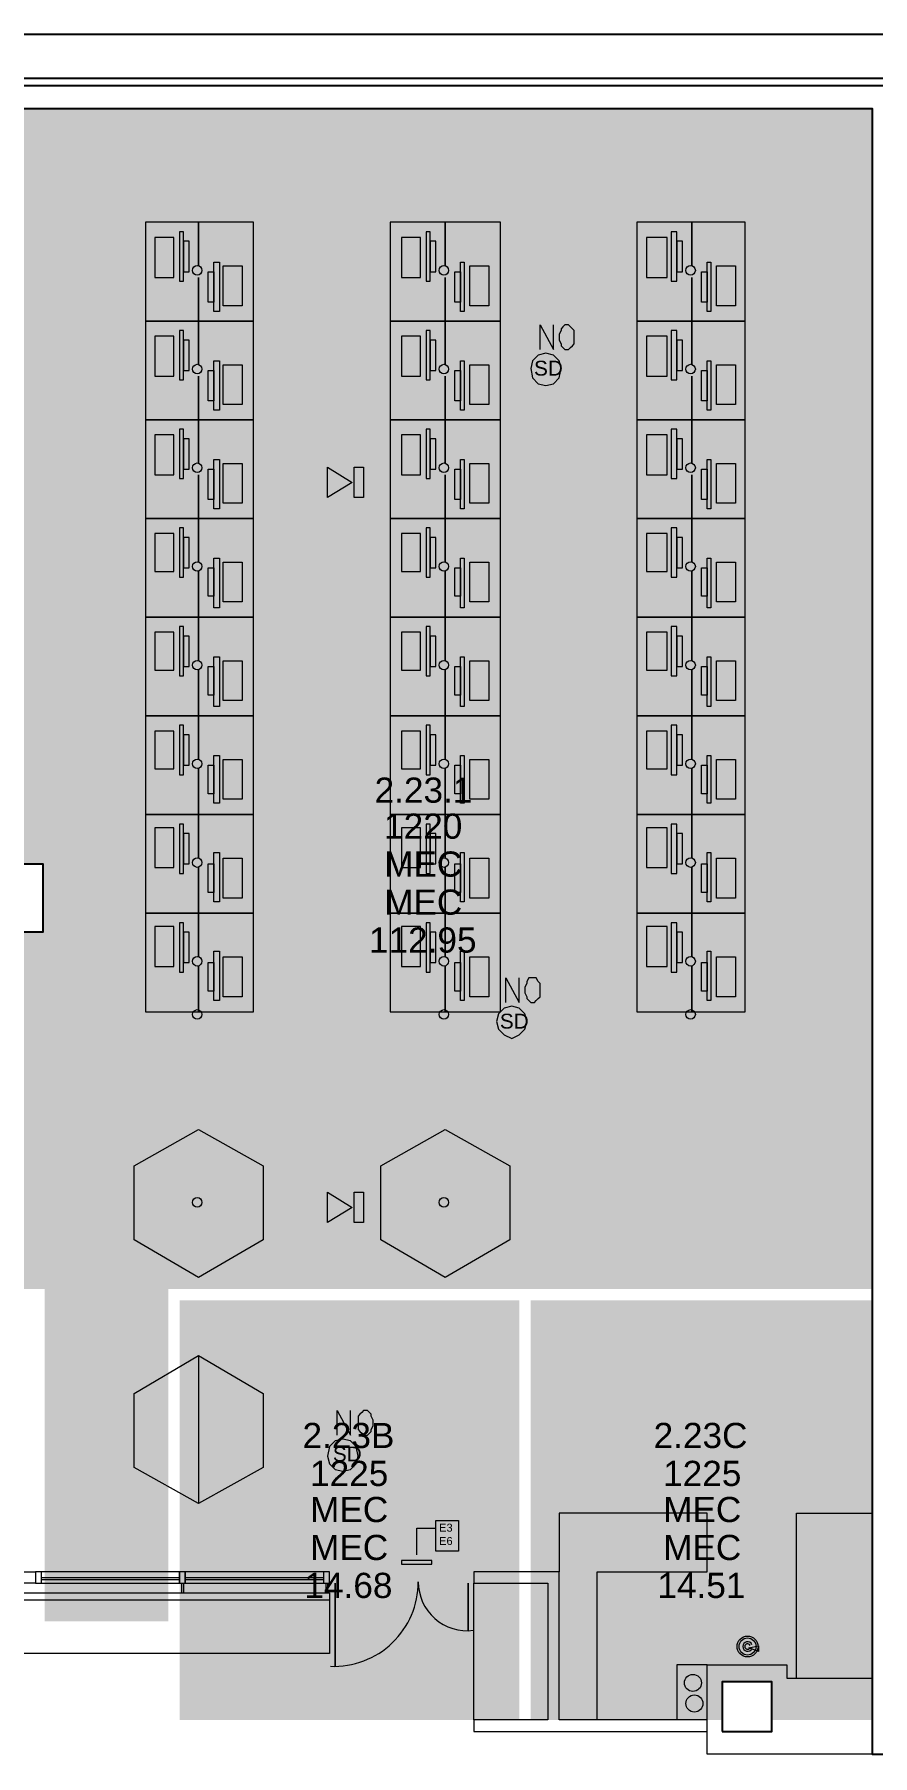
# Model space of a CAD drawing. Header units: millimetres. Extents: x -59 to 47, y 152 to 919.
# Drawn here: x 7.69 to 16.33, y 179.96 to 197.7 of the extents above; entities that cross this region are included whole.
import ezdxf

# ---------------------------------------------------------------- set-up
doc = ezdxf.new("R2010")
doc.units = ezdxf.units.MM
doc.layers.add('PDF_014401$_ps_FIRE_ACCESS', color=7, linetype='Continuous', true_color=0x37dd00)
doc.layers.add('PDF_014401$HL-TMP', color=7, linetype='Continuous', true_color=0xbfebf9)
for name, color, linetype in [('PDF_014401$_ps_TEXTBOLD$FIRE', 2, 'Continuous'), ('PDF_014401$FI', 7, 'Continuous'), ('PDF_014401$FI-DSG', 7, 'Continuous'), ('PDF_014401$FT-FIXFIT', 7, 'Continuous'), ('PDF_014401$SERVICES-ELEC-LIGHTING', 7, 'Continuous'), ('PDF_014401$WA-COL', 7, 'Continuous'), ('PDF_014401$WA-EXT', 7, 'Continuous'), ('PDF_014401$WA-PART', 7, 'Continuous'), ('PDF_014401$WALL-1', 7, 'Continuous'), ('PDF_014401$WN', 7, 'Continuous'), ('PDF_Text', 7, 'Continuous')]:
    doc.layers.add(name, color=color, linetype=linetype)
doc.styles.add('PDF ArialMT', font='arial.ttf')

msp = doc.modelspace()

# ---------------------------------------------------------------- linework, layer by layer
at = {"layer": 'PDF_014401$_ps_FIRE_ACCESS', "lineweight": 0}
for points in [[(12.961, 194.077), (13.039, 194.096), (13.098, 194.155), (13.118, 194.253), (13.098, 194.331), (13.039, 194.39), (12.961, 194.409), (12.883, 194.39), (12.824, 194.331), (12.805, 194.253), (12.824, 194.155), (12.883, 194.096)], [(10.712, 192.923), (10.712, 193.236), (10.966, 193.079)], [(10.986, 193.236), (11.083, 193.236), (11.083, 192.923), (10.986, 192.923)], [(12.609, 187.348), (12.687, 187.387), (12.746, 187.446), (12.765, 187.524), (12.746, 187.603), (12.687, 187.661), (12.609, 187.681), (12.531, 187.661), (12.472, 187.603), (12.452, 187.524), (12.472, 187.446), (12.531, 187.387)], [(10.712, 185.451), (10.712, 185.764), (10.966, 185.607)], [(10.986, 185.764), (11.083, 185.764), (11.083, 185.451), (10.986, 185.451)], [(10.868, 182.889), (10.946, 182.908), (11.005, 182.967), (11.025, 183.045), (11.005, 183.143), (10.946, 183.202), (10.868, 183.221), (10.79, 183.202), (10.731, 183.143), (10.712, 183.045), (10.731, 182.967), (10.79, 182.908)]]:
    msp.add_lwpolyline(points, close=True, dxfattribs=at)
at = {"layer": 'PDF_014401$_ps_TEXTBOLD$FIRE', "lineweight": 20}
for points in [[(12.902, 194.448), (12.902, 194.703), (13.039, 194.448), (13.039, 194.703)], [(12.55, 187.72), (12.55, 187.974), (12.687, 187.72), (12.687, 187.974)], [(10.81, 183.26), (10.81, 183.515), (10.946, 183.26), (10.946, 183.515)]]:
    msp.add_lwpolyline(points, dxfattribs=at)
for points in [[(13.157, 194.703), (13.137, 194.683), (13.118, 194.663), (13.118, 194.644), (13.098, 194.605), (13.098, 194.546), (13.118, 194.507), (13.118, 194.487), (13.137, 194.468), (13.157, 194.448), (13.196, 194.448), (13.215, 194.468), (13.235, 194.487), (13.254, 194.507), (13.254, 194.546), (13.254, 194.605), (13.254, 194.644), (13.235, 194.663), (13.215, 194.683), (13.196, 194.703)], [(12.805, 187.974), (12.785, 187.974), (12.765, 187.935), (12.765, 187.915), (12.746, 187.876), (12.746, 187.818), (12.765, 187.779), (12.765, 187.759), (12.785, 187.739), (12.805, 187.72), (12.844, 187.72), (12.863, 187.739), (12.883, 187.759), (12.902, 187.779), (12.902, 187.818), (12.902, 187.876), (12.902, 187.915), (12.883, 187.935), (12.863, 187.974), (12.844, 187.974)], [(11.083, 183.515), (11.064, 183.495), (11.044, 183.476), (11.025, 183.456), (11.025, 183.417), (11.025, 183.358), (11.025, 183.319), (11.044, 183.3), (11.064, 183.28), (11.083, 183.26), (11.122, 183.26), (11.142, 183.28), (11.162, 183.3), (11.162, 183.319), (11.181, 183.358), (11.181, 183.417), (11.162, 183.456), (11.162, 183.476), (11.142, 183.495), (11.122, 183.515)]]:
    msp.add_lwpolyline(points, close=True, dxfattribs=at)
at = {"layer": 'PDF_014401$FI', "lineweight": 9}
msp.add_lwpolyline([(15.152, 181.031), (15.054, 181.07), (15.152, 181.089)], close=True, dxfattribs=at)
for radius in [0.108, 0.088]:
    msp.add_circle((15.04, 181.083), radius, dxfattribs=at)
for radius, start, end in [(0.0489, 22.7694, 337.2306), (0.0293, 22.7697, 337.2303)]:
    msp.add_arc((15.04, 181.083), radius, start, end, dxfattribs=at)
at = {"layer": 'PDF_014401$FI-DSG', "lineweight": 9}
for points in [[(11.827, 182.38), (12.061, 182.38), (12.061, 182.067), (11.827, 182.067)], [(11.787, 181.969), (11.475, 181.969), (11.475, 181.93), (11.787, 181.93)]]:
    msp.add_lwpolyline(points, close=True, dxfattribs=at)
msp.add_lwpolyline([(11.631, 182.028), (11.631, 182.302), (11.748, 182.302), (11.827, 182.302)], dxfattribs=at)
at = {"layer": 'PDF_014401$FI-DSG', "lineweight": -3, "transparency": 33554559}
for points in [[(11.631, 182.028), (11.631, 181.969), (11.631, 181.969)], [(11.787, 181.969), (11.475, 181.969), (11.787, 181.93)], [(11.475, 181.969), (11.787, 181.93), (11.475, 181.93)]]:
    msp.add_solid(points, dxfattribs=at)
at = {"layer": 'PDF_014401$FT-FIXFIT', "lineweight": 0}
for points in [[(9.382, 195.309), (9.382, 195.759), (8.834, 195.759), (8.834, 194.742), (9.382, 194.742), (9.382, 195.192), (9.382, 194.742), (9.949, 194.742), (9.949, 195.759), (9.382, 195.759)], [(9.225, 195.152), (9.225, 195.661), (9.186, 195.661), (9.186, 195.152)], [(9.225, 195.152), (9.225, 195.661), (9.186, 195.661), (9.186, 195.152)], [(11.924, 195.309), (11.924, 195.759), (11.357, 195.759), (11.357, 194.742), (11.924, 194.742), (11.924, 195.192), (11.924, 194.742), (12.492, 194.742), (12.492, 195.759), (11.924, 195.759)], [(11.768, 195.152), (11.768, 195.661), (11.729, 195.661), (11.729, 195.152)], [(11.768, 195.152), (11.768, 195.661), (11.729, 195.661), (11.729, 195.152)], [(14.467, 195.309), (14.467, 195.759), (13.9, 195.759), (13.9, 194.742), (14.467, 194.742), (14.467, 195.192), (14.467, 194.742), (15.015, 194.742), (15.015, 195.759), (14.467, 195.759)], [(14.311, 195.152), (14.311, 195.661), (14.252, 195.661), (14.252, 195.152)], [(14.311, 195.152), (14.311, 195.661), (14.252, 195.661), (14.252, 195.152)], [(8.932, 195.192), (9.127, 195.192), (9.127, 195.602), (8.932, 195.602)], [(9.284, 195.25), (9.284, 195.563), (9.225, 195.563), (9.225, 195.25)], [(11.475, 195.192), (11.67, 195.192), (11.67, 195.602), (11.475, 195.602)], [(11.827, 195.25), (11.827, 195.563), (11.768, 195.563), (11.768, 195.25)], [(13.998, 195.192), (14.213, 195.192), (14.213, 195.602), (13.998, 195.602)], [(14.369, 195.25), (14.369, 195.563), (14.311, 195.563), (14.311, 195.25)], [(9.538, 194.839), (9.538, 195.348), (9.597, 195.348), (9.597, 194.839)], [(9.538, 194.839), (9.538, 195.348), (9.597, 195.348), (9.597, 194.839)], [(9.832, 194.898), (9.636, 194.898), (9.636, 195.309), (9.832, 195.309)], [(12.081, 194.839), (12.081, 195.348), (12.12, 195.348), (12.12, 194.839)], [(12.081, 194.839), (12.081, 195.348), (12.12, 195.348), (12.12, 194.839)], [(12.374, 194.898), (12.179, 194.898), (12.179, 195.309), (12.374, 195.309)], [(14.624, 194.839), (14.624, 195.348), (14.663, 195.348), (14.663, 194.839)], [(14.624, 194.839), (14.624, 195.348), (14.663, 195.348), (14.663, 194.839)], [(14.917, 194.898), (14.721, 194.898), (14.721, 195.309), (14.917, 195.309)], [(9.479, 194.937), (9.479, 195.25), (9.538, 195.25), (9.538, 194.937)], [(12.022, 194.937), (12.022, 195.25), (12.081, 195.25), (12.081, 194.937)], [(14.565, 194.937), (14.565, 195.25), (14.624, 195.25), (14.624, 194.937)], [(9.382, 194.292), (9.382, 194.742), (8.834, 194.742), (8.834, 193.725), (9.382, 193.725), (9.382, 194.174), (9.382, 193.725), (9.949, 193.725), (9.949, 194.742), (9.382, 194.742)], [(11.924, 194.292), (11.924, 194.742), (11.357, 194.742), (11.357, 193.725), (11.924, 193.725), (11.924, 194.174), (11.924, 193.725), (12.492, 193.725), (12.492, 194.742), (11.924, 194.742)], [(14.467, 194.292), (14.467, 194.742), (13.9, 194.742), (13.9, 193.725), (14.467, 193.725), (14.467, 194.174), (14.467, 193.725), (15.015, 193.725), (15.015, 194.742), (14.467, 194.742)], [(8.932, 194.174), (9.127, 194.174), (9.127, 194.585), (8.932, 194.585)], [(9.225, 194.135), (9.225, 194.644), (9.186, 194.644), (9.186, 194.135)], [(9.225, 194.135), (9.225, 194.644), (9.186, 194.644), (9.186, 194.135)], [(11.475, 194.174), (11.67, 194.174), (11.67, 194.585), (11.475, 194.585)], [(11.768, 194.135), (11.768, 194.644), (11.729, 194.644), (11.729, 194.135)], [(11.768, 194.135), (11.768, 194.644), (11.729, 194.644), (11.729, 194.135)], [(13.998, 194.174), (14.213, 194.174), (14.213, 194.585), (13.998, 194.585)], [(14.311, 194.135), (14.311, 194.644), (14.252, 194.644), (14.252, 194.135)], [(14.311, 194.135), (14.311, 194.644), (14.252, 194.644), (14.252, 194.135)], [(9.284, 194.233), (9.284, 194.546), (9.225, 194.546), (9.225, 194.233)], [(11.827, 194.233), (11.827, 194.546), (11.768, 194.546), (11.768, 194.233)], [(14.369, 194.233), (14.369, 194.546), (14.311, 194.546), (14.311, 194.233)], [(9.479, 193.92), (9.479, 194.233), (9.538, 194.233), (9.538, 193.92)], [(9.538, 193.822), (9.538, 194.331), (9.597, 194.331), (9.597, 193.822)], [(9.538, 193.822), (9.538, 194.331), (9.597, 194.331), (9.597, 193.822)], [(9.832, 193.881), (9.636, 193.881), (9.636, 194.292), (9.832, 194.292)], [(12.022, 193.92), (12.022, 194.233), (12.081, 194.233), (12.081, 193.92)], [(12.081, 193.822), (12.081, 194.331), (12.12, 194.331), (12.12, 193.822)], [(12.081, 193.822), (12.081, 194.331), (12.12, 194.331), (12.12, 193.822)], [(12.374, 193.881), (12.179, 193.881), (12.179, 194.292), (12.374, 194.292)], [(14.565, 193.92), (14.565, 194.233), (14.624, 194.233), (14.624, 193.92)], [(14.624, 193.822), (14.624, 194.331), (14.663, 194.331), (14.663, 193.822)], [(14.624, 193.822), (14.624, 194.331), (14.663, 194.331), (14.663, 193.822)], [(14.917, 193.881), (14.721, 193.881), (14.721, 194.292), (14.917, 194.292)], [(9.382, 193.275), (9.382, 193.725), (8.834, 193.725), (8.834, 192.708), (9.382, 192.708), (9.382, 193.157), (9.382, 192.708), (9.949, 192.708), (9.949, 193.725), (9.382, 193.725)], [(11.924, 193.275), (11.924, 193.725), (11.357, 193.725), (11.357, 192.708), (11.924, 192.708), (11.924, 193.157), (11.924, 192.708), (12.492, 192.708), (12.492, 193.725), (11.924, 193.725)], [(14.467, 193.275), (14.467, 193.725), (13.9, 193.725), (13.9, 192.708), (14.467, 192.708), (14.467, 193.157), (14.467, 192.708), (15.015, 192.708), (15.015, 193.725), (14.467, 193.725)], [(8.932, 193.157), (9.127, 193.157), (9.127, 193.568), (8.932, 193.568)], [(9.225, 193.118), (9.225, 193.627), (9.186, 193.627), (9.186, 193.118)], [(9.225, 193.118), (9.225, 193.627), (9.186, 193.627), (9.186, 193.118)], [(9.284, 193.216), (9.284, 193.529), (9.225, 193.529), (9.225, 193.216)], [(11.475, 193.157), (11.67, 193.157), (11.67, 193.568), (11.475, 193.568)], [(11.768, 193.118), (11.768, 193.627), (11.729, 193.627), (11.729, 193.118)], [(11.768, 193.118), (11.768, 193.627), (11.729, 193.627), (11.729, 193.118)], [(11.827, 193.216), (11.827, 193.529), (11.768, 193.529), (11.768, 193.216)], [(13.998, 193.157), (14.213, 193.157), (14.213, 193.568), (13.998, 193.568)], [(14.311, 193.118), (14.311, 193.627), (14.252, 193.627), (14.252, 193.118)], [(14.311, 193.118), (14.311, 193.627), (14.252, 193.627), (14.252, 193.118)], [(14.369, 193.216), (14.369, 193.529), (14.311, 193.529), (14.311, 193.216)], [(9.479, 192.903), (9.479, 193.216), (9.538, 193.216), (9.538, 192.903)], [(9.538, 192.805), (9.538, 193.314), (9.597, 193.314), (9.597, 192.805)], [(9.538, 192.805), (9.538, 193.314), (9.597, 193.314), (9.597, 192.805)], [(9.832, 192.864), (9.636, 192.864), (9.636, 193.275), (9.832, 193.275)], [(12.022, 192.903), (12.022, 193.216), (12.081, 193.216), (12.081, 192.903)], [(12.081, 192.805), (12.081, 193.314), (12.12, 193.314), (12.12, 192.805)], [(12.081, 192.805), (12.081, 193.314), (12.12, 193.314), (12.12, 192.805)], [(12.374, 192.864), (12.179, 192.864), (12.179, 193.275), (12.374, 193.275)], [(14.565, 192.903), (14.565, 193.216), (14.624, 193.216), (14.624, 192.903)], [(14.624, 192.805), (14.624, 193.314), (14.663, 193.314), (14.663, 192.805)], [(14.624, 192.805), (14.624, 193.314), (14.663, 193.314), (14.663, 192.805)], [(14.917, 192.864), (14.721, 192.864), (14.721, 193.275), (14.917, 193.275)], [(9.382, 192.258), (9.382, 192.708), (8.834, 192.708), (8.834, 191.69), (9.382, 191.69), (9.382, 192.16), (9.382, 191.69), (9.949, 191.69), (9.949, 192.708), (9.382, 192.708)], [(11.924, 192.258), (11.924, 192.708), (11.357, 192.708), (11.357, 191.69), (11.924, 191.69), (11.924, 192.16), (11.924, 191.69), (12.492, 191.69), (12.492, 192.708), (11.924, 192.708)], [(14.467, 192.258), (14.467, 192.708), (13.9, 192.708), (13.9, 191.69), (14.467, 191.69), (14.467, 192.16), (14.467, 191.69), (15.015, 191.69), (15.015, 192.708), (14.467, 192.708)], [(8.932, 192.16), (9.127, 192.16), (9.127, 192.551), (8.932, 192.551)], [(9.225, 192.101), (9.225, 192.61), (9.186, 192.61), (9.186, 192.101)], [(9.225, 192.101), (9.225, 192.61), (9.186, 192.61), (9.186, 192.101)], [(9.284, 192.199), (9.284, 192.512), (9.225, 192.512), (9.225, 192.199)], [(11.475, 192.16), (11.67, 192.16), (11.67, 192.551), (11.475, 192.551)], [(11.768, 192.101), (11.768, 192.61), (11.729, 192.61), (11.729, 192.101)], [(11.768, 192.101), (11.768, 192.61), (11.729, 192.61), (11.729, 192.101)], [(11.827, 192.199), (11.827, 192.512), (11.768, 192.512), (11.768, 192.199)], [(13.998, 192.16), (14.213, 192.16), (14.213, 192.551), (13.998, 192.551)], [(14.311, 192.101), (14.311, 192.61), (14.252, 192.61), (14.252, 192.101)], [(14.311, 192.101), (14.311, 192.61), (14.252, 192.61), (14.252, 192.101)], [(14.369, 192.199), (14.369, 192.512), (14.311, 192.512), (14.311, 192.199)], [(9.538, 191.788), (9.538, 192.297), (9.597, 192.297), (9.597, 191.788)], [(9.538, 191.788), (9.538, 192.297), (9.597, 192.297), (9.597, 191.788)], [(9.832, 191.847), (9.636, 191.847), (9.636, 192.258), (9.832, 192.258)], [(12.081, 191.788), (12.081, 192.297), (12.12, 192.297), (12.12, 191.788)], [(12.081, 191.788), (12.081, 192.297), (12.12, 192.297), (12.12, 191.788)], [(12.374, 191.847), (12.179, 191.847), (12.179, 192.258), (12.374, 192.258)], [(14.624, 191.788), (14.624, 192.297), (14.663, 192.297), (14.663, 191.788)], [(14.624, 191.788), (14.624, 192.297), (14.663, 192.297), (14.663, 191.788)], [(14.917, 191.847), (14.721, 191.847), (14.721, 192.258), (14.917, 192.258)], [(9.479, 191.906), (9.479, 192.199), (9.538, 192.199), (9.538, 191.906)], [(12.022, 191.906), (12.022, 192.199), (12.081, 192.199), (12.081, 191.906)], [(14.565, 191.906), (14.565, 192.199), (14.624, 192.199), (14.624, 191.906)], [(9.382, 191.241), (9.382, 191.69), (8.834, 191.69), (8.834, 190.673), (9.382, 190.673), (9.382, 191.143), (9.382, 190.673), (9.949, 190.673), (9.949, 191.69), (9.382, 191.69)], [(9.225, 191.084), (9.225, 191.593), (9.186, 191.593), (9.186, 191.084)], [(9.225, 191.084), (9.225, 191.593), (9.186, 191.593), (9.186, 191.084)], [(11.924, 191.241), (11.924, 191.69), (11.357, 191.69), (11.357, 190.673), (11.924, 190.673), (11.924, 191.143), (11.924, 190.673), (12.492, 190.673), (12.492, 191.69), (11.924, 191.69)], [(11.768, 191.084), (11.768, 191.593), (11.729, 191.593), (11.729, 191.084)], [(11.768, 191.084), (11.768, 191.593), (11.729, 191.593), (11.729, 191.084)], [(14.467, 191.241), (14.467, 191.69), (13.9, 191.69), (13.9, 190.673), (14.467, 190.673), (14.467, 191.143), (14.467, 190.673), (15.015, 190.673), (15.015, 191.69), (14.467, 191.69)], [(14.311, 191.084), (14.311, 191.593), (14.252, 191.593), (14.252, 191.084)], [(14.311, 191.084), (14.311, 191.593), (14.252, 191.593), (14.252, 191.084)], [(8.932, 191.143), (9.127, 191.143), (9.127, 191.534), (8.932, 191.534)], [(9.284, 191.182), (9.284, 191.495), (9.225, 191.495), (9.225, 191.182)], [(11.475, 191.143), (11.67, 191.143), (11.67, 191.534), (11.475, 191.534)], [(11.827, 191.182), (11.827, 191.495), (11.768, 191.495), (11.768, 191.182)], [(13.998, 191.143), (14.213, 191.143), (14.213, 191.534), (13.998, 191.534)], [(14.369, 191.182), (14.369, 191.495), (14.311, 191.495), (14.311, 191.182)], [(9.538, 190.771), (9.538, 191.28), (9.597, 191.28), (9.597, 190.771)], [(9.538, 190.771), (9.538, 191.28), (9.597, 191.28), (9.597, 190.771)], [(9.832, 190.83), (9.636, 190.83), (9.636, 191.241), (9.832, 191.241)], [(12.081, 190.771), (12.081, 191.28), (12.12, 191.28), (12.12, 190.771)], [(12.081, 190.771), (12.081, 191.28), (12.12, 191.28), (12.12, 190.771)], [(12.374, 190.83), (12.179, 190.83), (12.179, 191.241), (12.374, 191.241)], [(14.624, 190.771), (14.624, 191.28), (14.663, 191.28), (14.663, 190.771)], [(14.624, 190.771), (14.624, 191.28), (14.663, 191.28), (14.663, 190.771)], [(14.917, 190.83), (14.721, 190.83), (14.721, 191.241), (14.917, 191.241)], [(9.479, 190.888), (9.479, 191.182), (9.538, 191.182), (9.538, 190.888)], [(12.022, 190.888), (12.022, 191.182), (12.081, 191.182), (12.081, 190.888)], [(14.565, 190.888), (14.565, 191.182), (14.624, 191.182), (14.624, 190.888)], [(9.382, 190.223), (9.382, 190.673), (8.834, 190.673), (8.834, 189.656), (9.382, 189.656), (9.382, 190.126), (9.382, 189.656), (9.949, 189.656), (9.949, 190.673), (9.382, 190.673)], [(11.924, 190.223), (11.924, 190.673), (11.357, 190.673), (11.357, 189.656), (11.924, 189.656), (11.924, 190.126), (11.924, 189.656), (12.492, 189.656), (12.492, 190.673), (11.924, 190.673)], [(14.467, 190.223), (14.467, 190.673), (13.9, 190.673), (13.9, 189.656), (14.467, 189.656), (14.467, 190.126), (14.467, 189.656), (15.015, 189.656), (15.015, 190.673), (14.467, 190.673)], [(8.932, 190.126), (9.127, 190.126), (9.127, 190.517), (8.932, 190.517)], [(9.225, 190.067), (9.225, 190.576), (9.186, 190.576), (9.186, 190.067)], [(9.225, 190.067), (9.225, 190.576), (9.186, 190.576), (9.186, 190.067)], [(11.475, 190.126), (11.67, 190.126), (11.67, 190.517), (11.475, 190.517)], [(11.768, 190.067), (11.768, 190.576), (11.729, 190.576), (11.729, 190.067)], [(11.768, 190.067), (11.768, 190.576), (11.729, 190.576), (11.729, 190.067)], [(13.998, 190.126), (14.213, 190.126), (14.213, 190.517), (13.998, 190.517)], [(14.311, 190.067), (14.311, 190.576), (14.252, 190.576), (14.252, 190.067)], [(14.311, 190.067), (14.311, 190.576), (14.252, 190.576), (14.252, 190.067)], [(9.284, 190.165), (9.284, 190.478), (9.225, 190.478), (9.225, 190.165)], [(11.827, 190.165), (11.827, 190.478), (11.768, 190.478), (11.768, 190.165)], [(14.369, 190.165), (14.369, 190.478), (14.311, 190.478), (14.311, 190.165)], [(9.479, 189.871), (9.479, 190.165), (9.538, 190.165), (9.538, 189.871)], [(9.538, 189.774), (9.538, 190.263), (9.597, 190.263), (9.597, 189.774)], [(9.538, 189.774), (9.538, 190.263), (9.597, 190.263), (9.597, 189.774)], [(9.832, 189.813), (9.636, 189.813), (9.636, 190.223), (9.832, 190.223)], [(12.022, 189.871), (12.022, 190.165), (12.081, 190.165), (12.081, 189.871)], [(12.081, 189.774), (12.081, 190.263), (12.12, 190.263), (12.12, 189.774)], [(12.081, 189.774), (12.081, 190.263), (12.12, 190.263), (12.12, 189.774)], [(12.374, 189.813), (12.179, 189.813), (12.179, 190.223), (12.374, 190.223)], [(14.565, 189.871), (14.565, 190.165), (14.624, 190.165), (14.624, 189.871)], [(14.624, 189.774), (14.624, 190.263), (14.663, 190.263), (14.663, 189.774)], [(14.624, 189.774), (14.624, 190.263), (14.663, 190.263), (14.663, 189.774)], [(14.917, 189.813), (14.721, 189.813), (14.721, 190.223), (14.917, 190.223)], [(9.382, 189.206), (9.382, 189.656), (8.834, 189.656), (8.834, 188.639), (9.382, 188.639), (9.382, 189.109), (9.382, 188.639), (9.949, 188.639), (9.949, 189.656), (9.382, 189.656)], [(11.924, 189.206), (11.924, 189.656), (11.357, 189.656), (11.357, 188.639), (11.924, 188.639), (11.924, 189.109), (11.924, 188.639), (12.492, 188.639), (12.492, 189.656), (11.924, 189.656)], [(14.467, 189.206), (14.467, 189.656), (13.9, 189.656), (13.9, 188.639), (14.467, 188.639), (14.467, 189.109), (14.467, 188.639), (15.015, 188.639), (15.015, 189.656), (14.467, 189.656)], [(8.932, 189.109), (9.127, 189.109), (9.127, 189.519), (8.932, 189.519)], [(9.225, 189.05), (9.225, 189.558), (9.186, 189.558), (9.186, 189.05)], [(9.225, 189.05), (9.225, 189.558), (9.186, 189.558), (9.186, 189.05)], [(9.284, 189.148), (9.284, 189.461), (9.225, 189.461), (9.225, 189.148)], [(11.475, 189.109), (11.67, 189.109), (11.67, 189.519), (11.475, 189.519)], [(11.768, 189.05), (11.768, 189.558), (11.729, 189.558), (11.729, 189.05)], [(11.768, 189.05), (11.768, 189.558), (11.729, 189.558), (11.729, 189.05)], [(11.827, 189.148), (11.827, 189.461), (11.768, 189.461), (11.768, 189.148)], [(13.998, 189.109), (14.213, 189.109), (14.213, 189.519), (13.998, 189.519)], [(14.311, 189.05), (14.311, 189.558), (14.252, 189.558), (14.252, 189.05)], [(14.311, 189.05), (14.311, 189.558), (14.252, 189.558), (14.252, 189.05)], [(14.369, 189.148), (14.369, 189.461), (14.311, 189.461), (14.311, 189.148)], [(9.538, 188.757), (9.538, 189.265), (9.597, 189.265), (9.597, 188.757)], [(9.538, 188.757), (9.538, 189.265), (9.597, 189.265), (9.597, 188.757)], [(12.081, 188.757), (12.081, 189.265), (12.12, 189.265), (12.12, 188.757)], [(12.081, 188.757), (12.081, 189.265), (12.12, 189.265), (12.12, 188.757)], [(14.624, 188.757), (14.624, 189.265), (14.663, 189.265), (14.663, 188.757)], [(14.624, 188.757), (14.624, 189.265), (14.663, 189.265), (14.663, 188.757)], [(9.479, 188.854), (9.479, 189.148), (9.538, 189.148), (9.538, 188.854)], [(9.832, 188.796), (9.636, 188.796), (9.636, 189.206), (9.832, 189.206)], [(12.022, 188.854), (12.022, 189.148), (12.081, 189.148), (12.081, 188.854)], [(12.374, 188.796), (12.179, 188.796), (12.179, 189.206), (12.374, 189.206)], [(14.565, 188.854), (14.565, 189.148), (14.624, 189.148), (14.624, 188.854)], [(14.917, 188.796), (14.721, 188.796), (14.721, 189.206), (14.917, 189.206)], [(9.382, 188.189), (9.382, 188.639), (8.834, 188.639), (8.834, 187.622), (9.382, 187.622), (9.382, 188.092), (9.382, 187.622), (9.949, 187.622), (9.949, 188.639), (9.382, 188.639)], [(9.225, 188.033), (9.225, 188.541), (9.186, 188.541), (9.186, 188.033)], [(9.225, 188.033), (9.225, 188.541), (9.186, 188.541), (9.186, 188.033)], [(11.924, 188.189), (11.924, 188.639), (11.357, 188.639), (11.357, 187.622), (11.924, 187.622), (11.924, 188.092), (11.924, 187.622), (12.492, 187.622), (12.492, 188.639), (11.924, 188.639)], [(11.768, 188.033), (11.768, 188.541), (11.729, 188.541), (11.729, 188.033)], [(11.768, 188.033), (11.768, 188.541), (11.729, 188.541), (11.729, 188.033)], [(14.467, 188.189), (14.467, 188.639), (13.9, 188.639), (13.9, 187.622), (14.467, 187.622), (14.467, 188.092), (14.467, 187.622), (15.015, 187.622), (15.015, 188.639), (14.467, 188.639)], [(14.311, 188.033), (14.311, 188.541), (14.252, 188.541), (14.252, 188.033)], [(14.311, 188.033), (14.311, 188.541), (14.252, 188.541), (14.252, 188.033)], [(8.932, 188.092), (9.127, 188.092), (9.127, 188.502), (8.932, 188.502)], [(9.284, 188.131), (9.284, 188.444), (9.225, 188.444), (9.225, 188.131)], [(11.475, 188.092), (11.67, 188.092), (11.67, 188.502), (11.475, 188.502)], [(11.827, 188.131), (11.827, 188.444), (11.768, 188.444), (11.768, 188.131)], [(13.998, 188.092), (14.213, 188.092), (14.213, 188.502), (13.998, 188.502)], [(14.369, 188.131), (14.369, 188.444), (14.311, 188.444), (14.311, 188.131)], [(9.538, 187.739), (9.538, 188.248), (9.597, 188.248), (9.597, 187.739)], [(9.538, 187.739), (9.538, 188.248), (9.597, 188.248), (9.597, 187.739)], [(9.832, 187.779), (9.636, 187.779), (9.636, 188.189), (9.832, 188.189)], [(12.081, 187.739), (12.081, 188.248), (12.12, 188.248), (12.12, 187.739)], [(12.081, 187.739), (12.081, 188.248), (12.12, 188.248), (12.12, 187.739)], [(12.374, 187.779), (12.179, 187.779), (12.179, 188.189), (12.374, 188.189)], [(14.624, 187.739), (14.624, 188.248), (14.663, 188.248), (14.663, 187.739)], [(14.624, 187.739), (14.624, 188.248), (14.663, 188.248), (14.663, 187.739)], [(14.917, 187.779), (14.721, 187.779), (14.721, 188.189), (14.917, 188.189)], [(9.479, 187.837), (9.479, 188.131), (9.538, 188.131), (9.538, 187.837)], [(12.022, 187.837), (12.022, 188.131), (12.081, 188.131), (12.081, 187.837)], [(14.565, 187.837), (14.565, 188.131), (14.624, 188.131), (14.624, 187.837)], [(9.382, 186.409), (10.047, 186.038), (10.047, 185.275), (9.382, 184.884), (8.717, 185.275), (8.717, 186.038)], [(11.924, 186.409), (12.589, 186.038), (12.589, 185.275), (11.924, 184.884), (11.259, 185.275), (11.259, 186.038)], [(9.382, 184.082), (10.047, 183.691), (10.047, 182.928), (9.382, 182.556), (8.717, 182.928), (8.717, 183.691)], [(-2.53, 181.011), (-2.53, 181.637), (2.086, 181.637), (2.614, 181.637), (7.152, 181.637), (7.7, 181.637), (10.731, 181.637), (10.731, 181.011)]]:
    msp.add_lwpolyline(points, close=True, dxfattribs=at)
for points in [[(9.382, 184.082), (9.382, 182.556)], [(13.489, 180.327), (13.489, 181.852), (14.624, 181.852), (14.624, 182.458), (13.098, 182.458), (13.098, 181.852)], [(15.543, 180.757), (15.543, 182.458), (16.325, 182.458)], [(9.206, 181.735), (9.206, 181.637)], [(9.225, 181.735), (9.225, 181.637)], [(10.692, 181.735), (10.692, 181.637)], [(10.712, 181.735), (10.712, 181.637)], [(12.218, 180.327), (12.218, 181.735)], [(10.731, 181.559), (-2.53, 181.559)], [(14.624, 180.894), (14.311, 180.894), (14.311, 180.327)]]:
    msp.add_lwpolyline(points, dxfattribs=at)
for centre in [(9.368, 195.264), (11.91, 195.264), (14.453, 195.264), (9.368, 194.247), (11.91, 194.247), (14.453, 194.247), (9.368, 193.23), (11.91, 193.23), (14.453, 193.23), (9.368, 192.213), (11.91, 192.213), (14.453, 192.213), (9.368, 191.196), (11.91, 191.196), (14.453, 191.196), (9.368, 190.179), (11.91, 190.179), (14.453, 190.179), (9.368, 189.161), (11.91, 189.161), (14.453, 189.161), (9.368, 188.144), (11.91, 188.144), (14.453, 188.144), (9.368, 187.597), (9.368, 187.597), (11.91, 187.597), (11.91, 187.597), (14.453, 187.597), (14.453, 187.597), (9.368, 185.66), (9.368, 185.66), (11.91, 185.66)]:
    msp.add_circle(centre, 0.0489, dxfattribs=at)
at = {"layer": 'PDF_014401$HL-TMP', "color": 111, "lineweight": -3, "true_color": 0x76efc1, "transparency": 33554559}
for points in [[(16.325, 196.932), (7.074, 196.932), (16.325, 189.148)], [(7.074, 196.932), (16.325, 189.148), (7.074, 189.148)], [(16.325, 189.148), (7.778, 189.148), (16.325, 188.444)], [(7.778, 189.148), (16.325, 188.444), (7.778, 188.444)], [(16.325, 188.444), (7.074, 188.444), (16.325, 184.766)], [(7.074, 188.444), (16.325, 184.766), (7.074, 184.766)], [(9.069, 184.766), (7.797, 184.766), (9.069, 181.344)], [(7.797, 184.766), (9.069, 181.344), (7.797, 181.344)], [(12.687, 184.649), (9.186, 184.649), (12.687, 180.327)], [(9.186, 184.649), (12.687, 180.327), (9.186, 180.327)], [(16.325, 184.649), (12.805, 184.649), (16.325, 180.718)], [(12.805, 184.649), (16.325, 180.718), (12.805, 180.718)], [(14.78, 180.718), (12.805, 180.718), (14.78, 180.327)], [(12.805, 180.718), (14.78, 180.327), (12.805, 180.327)], [(16.325, 180.718), (15.289, 180.718), (16.325, 180.327)], [(15.289, 180.718), (16.325, 180.327), (15.289, 180.327)]]:
    msp.add_solid(points, dxfattribs=at)
at = {"layer": 'PDF_014401$SERVICES-ELEC-LIGHTING', "lineweight": 18}
for centre in [(14.477, 180.708), (14.492, 180.496)]:
    msp.add_circle(centre, 0.088, dxfattribs=at)
at = {"layer": 'PDF_014401$WA-COL', "lineweight": 25}
for points in [[(17.088, 197.695), (-43.663, 197.695), (-43.663, 184.317), (-46.714, 184.317), (-46.714, 184.023), (-43.213, 184.023), (-43.213, 197.245), (16.619, 197.245), (16.619, 180.268), (17.088, 180.268)], [(7.074, 189.148), (7.778, 189.148), (7.778, 188.444), (7.074, 188.444)], [(14.78, 180.209), (15.289, 180.209), (15.289, 180.718), (14.78, 180.718)]]:
    msp.add_lwpolyline(points, close=True, dxfattribs=at)
at = {"layer": 'PDF_014401$WA-EXT', "lineweight": 25}
for points in [[(34.496, 177.94), (34.496, 180.209), (16.56, 180.209), (16.56, 197.167), (-43.135, 197.167), (-43.135, 183.945), (-46.714, 183.945), (-46.714, 176.493), (-43.663, 176.493), (-43.663, 173.715), (-43.135, 173.715), (-43.135, 178.39), (-46.714, 178.39)], [(-41.375, 180.444), (-42.9, 180.444), (-42.9, 196.932), (16.325, 196.932), (16.325, 179.974), (34.261, 179.974), (34.261, 177.94)]]:
    msp.add_lwpolyline(points, dxfattribs=at)
at = {"layer": 'PDF_014401$WA-PART', "lineweight": 18}
msp.add_lwpolyline([(7.7, 181.852), (7.7, 181.735), (7.445, 181.735), (7.152, 181.735), (7.152, 181.852)], close=True, dxfattribs=at)
for points in [[(14.624, 180.327), (13.098, 180.327), (13.098, 181.852), (12.218, 181.852), (12.218, 181.735), (12.981, 181.735), (12.981, 180.327), (12.218, 180.327), (12.218, 180.209), (14.624, 180.209)], [(12.218, 181.852), (12.218, 181.735)], [(16.325, 179.974), (14.624, 179.974), (14.624, 180.894), (15.445, 180.894), (15.445, 180.757), (16.325, 180.757)], [(12.218, 180.327), (12.218, 180.209)]]:
    msp.add_lwpolyline(points, dxfattribs=at)
at = {"layer": 'PDF_014401$WALL-1', "lineweight": 0}
msp.add_lwpolyline([(13.098, 181.52), (13.098, 181.637)], dxfattribs=at)
at = {"layer": 'PDF_014401$WN', "lineweight": 0}
for points in [[(7.7, 181.852), (7.7, 181.735)], [(7.758, 181.852), (7.758, 181.735)], [(7.758, 181.793), (9.186, 181.793)], [(9.245, 181.793), (10.673, 181.793)], [(10.673, 181.735), (10.673, 181.852)], [(10.731, 181.735), (10.731, 181.852)], [(7.758, 181.774), (9.186, 181.774)], [(9.245, 181.774), (10.673, 181.774)], [(10.79, 181.735), (10.79, 180.874), (10.79, 181.735)], [(12.159, 181.735), (12.159, 181.246), (12.159, 181.735)]]:
    msp.add_lwpolyline(points, dxfattribs=at)
at = {"layer": 'PDF_014401$WN', "lineweight": 9}
for points in [[(9.245, 181.852), (7.7, 181.852)], [(10.731, 181.852), (9.186, 181.852)], [(7.7, 181.735), (9.245, 181.735)], [(9.186, 181.735), (10.731, 181.735)]]:
    msp.add_lwpolyline(points, dxfattribs=at)
at = {"layer": 'PDF_014401$WN', "lineweight": 0}
for points in [[(9.186, 181.735), (9.186, 181.852)], [(9.245, 181.735), (9.245, 181.852)]]:
    msp.add_lwpolyline(points, close=True, dxfattribs=at)
msp.add_lwpolyline([(10.74, 180.879, 0.426227), (11.646, 181.748, 0.452131), (12.213, 181.25)], format="xyb", dxfattribs=at)

# ---------------------------------------------------------------- texts
at = {"layer": 'PDF_Text', "color": 2, "lineweight": -3, "char_height": 0.1533, "attachment_point": 4, "style": 'PDF ArialMT'}
for insert in [(12.839, 194.255), (12.487, 187.526), (10.766, 183.066)]:
    msp.add_mtext('SD', dxfattribs=dict(at, insert=insert))
at = {"layer": 'PDF_Text', "lineweight": -3, "attachment_point": 4, "style": 'PDF ArialMT'}
for s, insert, char_height in [('2.23.1', (11.196, 189.906), 0.2595), ('1220', (11.294, 189.535), 0.2595), ('MEC', (11.294, 189.144), 0.2595), ('MEC', (11.294, 188.752), 0.2595), ('112.95', (11.138, 188.361), 0.2595), ('2.23B', (10.453, 183.256), 0.2595), ('2.23C', (14.072, 183.256), 0.2595), ('1225', (10.531, 182.865), 0.2595), ('1225', (14.17, 182.865), 0.2595), ('MEC', (10.531, 182.493), 0.2595), ('MEC', (14.17, 182.493), 0.2595), ('E3', (11.861, 182.307), 0.0817), ('MEC', (10.531, 182.102), 0.2595), ('E6', (11.861, 182.17), 0.0817), ('MEC', (14.17, 182.102), 0.2595), ('14.68', (10.473, 181.711), 0.2595), ('14.51', (14.111, 181.711), 0.2595)]:
    msp.add_mtext(s, dxfattribs=dict(at, insert=insert, char_height=char_height))

doc.saveas('drawing.dxf')
